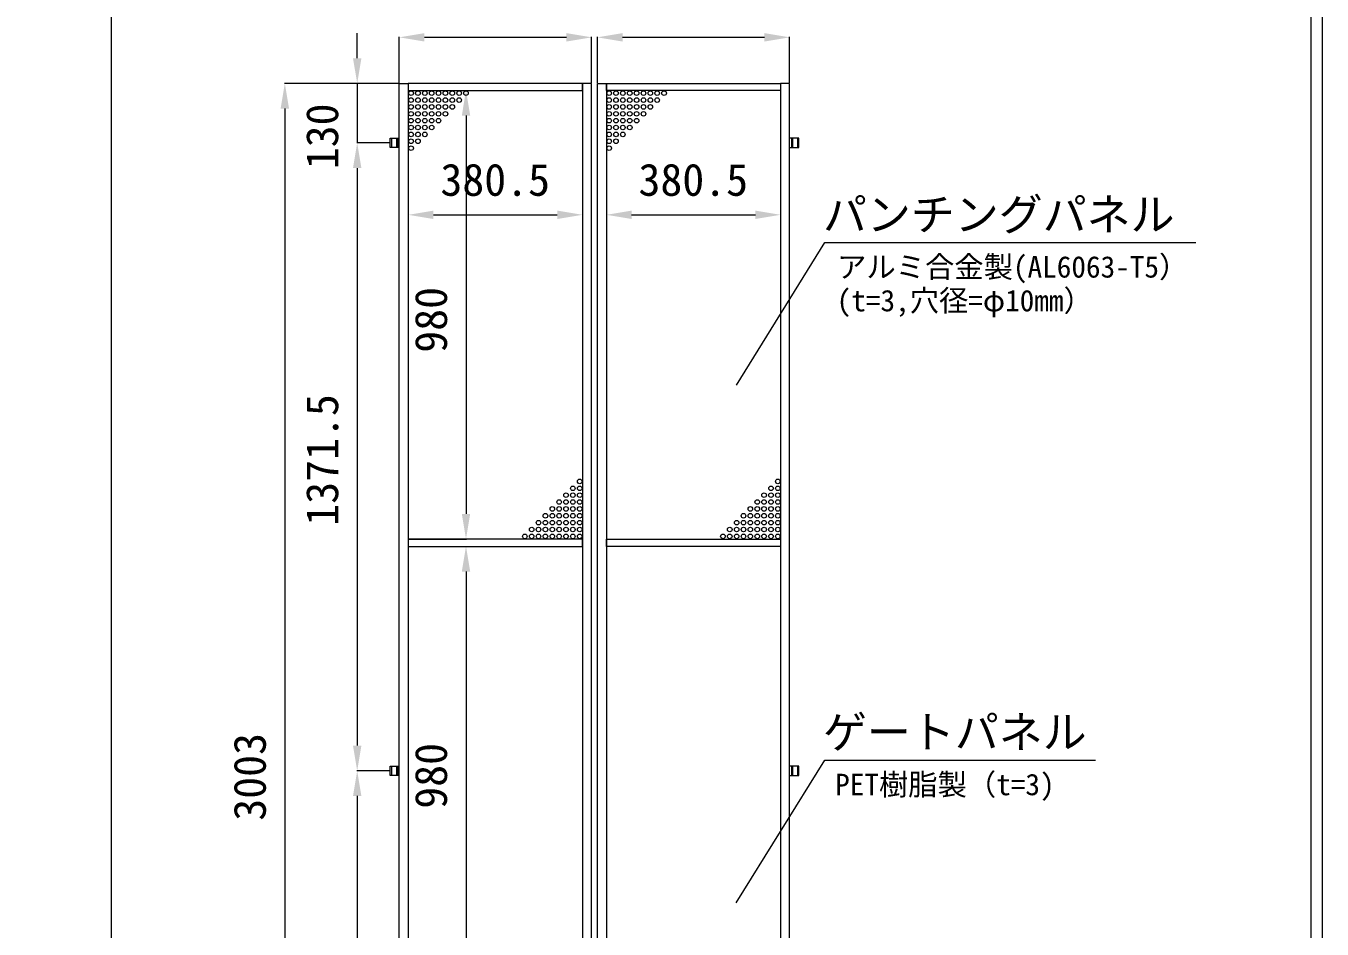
# Model space of a CAD drawing. Units: millimetres, scale not verified. Extents: x -69980 to -49855, y -14438 to 14438.
# Drawn here: x -52687 to -49855, y -8686 to -6714 of the extents above; entities that cross this region are included whole.
import ezdxf
from ezdxf.enums import TextEntityAlignment as Align

# ---------------------------------------------------------------- set-up
doc = ezdxf.new("R2010")
doc.units = ezdxf.units.MM
doc.header["$LTSCALE"] = 38
doc.linetypes.add('DASHED1', pattern=[1.8, 1.2, -0.6])
for name, color, linetype, lineweight in [('0-2_ACCG-3018', 7, 'Continuous', 18), ('0-A_図面枠', 7, 'Continuous', 18), ('0-B_寸法', 3, 'Continuous', 18), ('1-5_標準ﾊﾟﾈﾙ', 7, 'Continuous', 18), ('1-7_文字', 7, 'Continuous', 18)]:
    doc.layers.add(name, color=color, linetype=linetype, lineweight=lineweight)
doc.styles.add('ＭＳ ゴシック', font='')
doc.styles.get('ＭＳ ゴシック').set_extended_font_data('MS Gothic')

msp = doc.modelspace()

# ---------------------------------------------------------------- linework, layer by layer
at = {"layer": '0-2_ACCG-3018'}
for centre in [(-51845.3, -6860.55), (-51845.3, -6875.55), (-51830.3, -6860.55), (-51830.3, -6875.55), (-51815.3, -6860.55), (-51815.3, -6875.55), (-51800.3, -6860.55), (-51800.3, -6875.55), (-51785.3, -6860.55), (-51785.3, -6875.55), (-51770.3, -6860.55), (-51770.3, -6875.55), (-51755.3, -6860.55), (-51755.3, -6875.55), (-51740.3, -6860.55), (-51740.3, -6875.55), (-51725.3, -6860.55), (-51412.6, -6860.55), (-51412.6, -6875.55), (-51397.6, -6860.55), (-51397.6, -6875.55), (-51382.6, -6860.55), (-51382.6, -6875.55), (-51367.6, -6860.55), (-51367.6, -6875.55), (-51352.6, -6860.55), (-51352.6, -6875.55), (-51337.6, -6860.55), (-51337.6, -6875.55), (-51322.6, -6860.55), (-51322.6, -6875.55), (-51307.6, -6860.55), (-51307.6, -6875.55), (-51292.6, -6860.55), (-51845.3, -6890.55), (-51845.3, -6905.55), (-51830.3, -6890.55), (-51830.3, -6905.55), (-51815.3, -6890.55), (-51815.3, -6905.55), (-51800.3, -6890.55), (-51800.3, -6905.55), (-51785.3, -6890.55), (-51785.3, -6905.55), (-51770.3, -6890.55), (-51770.3, -6905.55), (-51755.3, -6890.55), (-51412.6, -6890.55), (-51412.6, -6905.55), (-51397.6, -6890.55), (-51397.6, -6905.55), (-51382.6, -6890.55), (-51382.6, -6905.55), (-51367.6, -6890.55), (-51367.6, -6905.55), (-51352.6, -6890.55), (-51352.6, -6905.55), (-51337.6, -6890.55), (-51337.6, -6905.55), (-51322.6, -6890.55), (-51845.3, -6920.55), (-51845.3, -6935.55), (-51830.3, -6920.55), (-51830.3, -6935.55), (-51815.3, -6920.55), (-51815.3, -6935.55), (-51800.3, -6920.55), (-51800.3, -6935.55), (-51785.3, -6920.55), (-51412.6, -6920.55), (-51412.6, -6935.55), (-51397.6, -6920.55), (-51397.6, -6935.55), (-51382.6, -6920.55), (-51382.6, -6935.55), (-51367.6, -6920.55), (-51367.6, -6935.55), (-51352.6, -6920.55), (-51845.3, -6950.55), (-51845.3, -6965.55), (-51830.3, -6950.55), (-51830.3, -6965.55), (-51815.3, -6950.55), (-51412.6, -6950.55), (-51412.6, -6965.55), (-51397.6, -6950.55), (-51397.6, -6965.55), (-51382.6, -6950.55), (-51845.3, -6980.55), (-51412.6, -6980.55), (-51491.8, -7723.55), (-51476.8, -7708.55), (-51476.8, -7723.55), (-51059.1, -7723.55), (-51044.1, -7708.55), (-51044.1, -7723.55), (-51521.8, -7753.55), (-51506.8, -7738.55), (-51506.8, -7753.55), (-51491.8, -7738.55), (-51491.8, -7753.55), (-51476.8, -7738.55), (-51476.8, -7753.55), (-51089.1, -7753.55), (-51074.1, -7738.55), (-51074.1, -7753.55), (-51059.1, -7738.55), (-51059.1, -7753.55), (-51044.1, -7738.55), (-51044.1, -7753.55), (-51551.8, -7783.55), (-51536.8, -7768.55), (-51536.8, -7783.55), (-51521.8, -7768.55), (-51521.8, -7783.55), (-51506.8, -7768.55), (-51506.8, -7783.55), (-51491.8, -7768.55), (-51491.8, -7783.55), (-51476.8, -7768.55), (-51476.8, -7783.55), (-51119.1, -7783.55), (-51104.1, -7768.55), (-51104.1, -7783.55), (-51089.1, -7768.55), (-51089.1, -7783.55), (-51074.1, -7768.55), (-51074.1, -7783.55), (-51059.1, -7768.55), (-51059.1, -7783.55), (-51044.1, -7768.55), (-51044.1, -7783.55), (-51581.8, -7813.55), (-51566.8, -7798.55), (-51566.8, -7813.55), (-51551.8, -7798.55), (-51551.8, -7813.55), (-51536.8, -7798.55), (-51536.8, -7813.55), (-51521.8, -7798.55), (-51521.8, -7813.55), (-51506.8, -7798.55), (-51506.8, -7813.55), (-51491.8, -7798.55), (-51491.8, -7813.55), (-51476.8, -7798.55), (-51476.8, -7813.55), (-51149.1, -7813.55), (-51134.1, -7798.55), (-51134.1, -7813.55), (-51119.1, -7798.55), (-51119.1, -7813.55), (-51104.1, -7798.55), (-51104.1, -7813.55), (-51089.1, -7798.55), (-51089.1, -7813.55), (-51074.1, -7798.55), (-51074.1, -7813.55), (-51059.1, -7798.55), (-51059.1, -7813.55), (-51044.1, -7798.55), (-51044.1, -7813.55), (-51596.8, -7828.55), (-51581.8, -7828.55), (-51566.8, -7828.55), (-51551.8, -7828.55), (-51536.8, -7828.55), (-51521.8, -7828.55), (-51506.8, -7828.55), (-51491.8, -7828.55), (-51476.8, -7828.55), (-51164.1, -7828.55), (-51149.1, -7828.55), (-51134.1, -7828.55), (-51119.1, -7828.55), (-51104.1, -7828.55), (-51089.1, -7828.55), (-51074.1, -7828.55), (-51059.1, -7828.55), (-51044.1, -7828.55)]:
    msp.add_circle(centre, 5, dxfattribs=at)
at = {"layer": '0-A_図面枠'}
for points in [[(-69980.2, -562.5), (-49855.2, -562.5), (-49855.2, -14437.5), (-69980.2, -14437.5)], [(-52500, -6001.18), (-49880.07, -6001.18), (-49880.07, -10185.82), (-52500, -10185.82)]]:
    msp.add_lwpolyline(points, close=True, dxfattribs=at)
at = {"layer": '0-B_寸法'}
for p, q in [((-51962.97, -6784.05), (-51962.97, -6729.05)), ((-51871.05, -6838.05), (-51871.05, -6737.5)), ((-51816.05, -6738.5), (-51506.05, -6738.5)), ((-51451.05, -6838.05), (-51451.05, -6737.5)), ((-51438.35, -6838.05), (-51438.35, -6737.5)), ((-51383.35, -6738.5), (-51073.35, -6738.5)), ((-51018.35, -6838.05), (-51018.35, -6737.5)), ((-51872.05, -6839.05), (-52122.1, -6839.05)), ((-51872.05, -6839.05), (-51963.97, -6839.05)), ((-51962.97, -6839.05), (-51962.97, -6969.05)), ((-51851.3, -6855.55), (-51851.3, -7127.18)), ((-51850.3, -6854.55), (-51724.3, -6854.55)), ((-51470.8, -6855.55), (-51470.8, -7127.18)), ((-51418.6, -6855.55), (-51418.6, -7127.18)), ((-51038.1, -6855.55), (-51038.1, -7127.18)), ((-52121.1, -6894.05), (-52121.1, -9787.05)), ((-51725.3, -6909.55), (-51725.3, -7779.55)), ((-51892.05, -6969.05), (-51963.97, -6969.05)), ((-51892.05, -6969.05), (-51963.97, -6969.05)), ((-51962.97, -7024.05), (-51962.97, -7079.05)), ((-51962.97, -7024.05), (-51962.97, -8285.55)), ((-51796.3, -7126.18), (-51525.8, -7126.18)), ((-51363.6, -7126.18), (-51093.1, -7126.18)), ((-51850.3, -7834.55), (-51724.3, -7834.55)), ((-51850.3, -7850.55), (-51724.3, -7850.55)), ((-51725.3, -7905.55), (-51725.3, -8775.55)), ((-51892.05, -8340.55), (-51963.97, -8340.55)), ((-51892.05, -8340.55), (-51963.97, -8340.55)), ((-51962.97, -8395.55), (-51962.97, -9657.05))]:
    msp.add_line(p, q, dxfattribs=at)
at = {"layer": '0-B_寸法', "color": 91}
for points in [[(-51816.05, -6729.35), (-51871.05, -6738.5), (-51816.05, -6747.68)], [(-51506.05, -6729.35), (-51451.05, -6738.5), (-51506.05, -6747.68)], [(-51383.35, -6729.35), (-51438.35, -6738.5), (-51383.35, -6747.68)], [(-51073.35, -6729.35), (-51018.35, -6738.5), (-51073.35, -6747.68)], [(-51972.15, -6784.05), (-51962.97, -6839.05), (-51953.8, -6784.05)], [(-52130.25, -6894.05), (-52121.1, -6839.05), (-52111.93, -6894.05)], [(-51734.45, -6909.55), (-51725.3, -6854.55), (-51716.12, -6909.55)], [(-51972.15, -7024.05), (-51962.97, -6969.05), (-51953.8, -7024.05)], [(-51972.15, -7024.05), (-51962.97, -6969.05), (-51953.8, -7024.05)], [(-51796.3, -7117), (-51851.3, -7126.18), (-51796.3, -7135.32)], [(-51525.8, -7117), (-51470.8, -7126.18), (-51525.8, -7135.32)], [(-51363.6, -7117), (-51418.6, -7126.18), (-51363.6, -7135.32)], [(-51093.1, -7117), (-51038.1, -7126.18), (-51093.1, -7135.32)], [(-51734.45, -7779.55), (-51725.3, -7834.55), (-51716.12, -7779.55)], [(-51734.45, -7905.55), (-51725.3, -7850.55), (-51716.12, -7905.55)], [(-51972.15, -8285.55), (-51962.97, -8340.55), (-51953.8, -8285.55)], [(-51972.15, -8395.55), (-51962.97, -8340.55), (-51953.8, -8395.55)]]:
    msp.add_solid(points, dxfattribs=at)
at = {"layer": '1-5_標準ﾊﾟﾈﾙ', "linetype": 'DASHED1'}
for p, q in [((-51888.05, -6959.05), (-51888.05, -6979.05)), ((-51877.05, -6959.05), (-51877.05, -6979.05)), ((-51012.35, -6959.05), (-51012.35, -6979.05)), ((-51001.35, -6959.05), (-51001.35, -6979.05)), ((-51888.05, -8330.55), (-51888.05, -8350.55)), ((-51877.05, -8330.55), (-51877.05, -8350.55)), ((-51012.35, -8330.55), (-51012.35, -8350.55)), ((-51001.35, -8330.55), (-51001.35, -8350.55))]:
    msp.add_line(p, q, dxfattribs=at)
at = {"layer": '1-5_標準ﾊﾟﾈﾙ'}
for p, q in [((-51874.83, -6959.05), (-51874.83, -6979.05)), ((-51014.55, -6959.05), (-51014.55, -6979.05)), ((-51874.83, -8330.55), (-51874.83, -8350.55)), ((-51014.55, -8330.55), (-51014.55, -8350.55))]:
    msp.add_line(p, q, dxfattribs=at)
for points in [[(-51871.05, -6839.05), (-51851.3, -6839.05), (-51851.3, -9842.05), (-51871.05, -9842.05)], [(-51470.8, -6839.05), (-51851.3, -6839.05), (-51851.3, -6854.55), (-51470.8, -6854.55)], [(-51451.05, -6839.05), (-51470.8, -6839.05), (-51470.8, -9842.05), (-51451.05, -9842.05)], [(-51438.35, -6839.05), (-51418.6, -6839.05), (-51418.6, -9842.05), (-51438.35, -9842.05)], [(-51418.6, -6839.05), (-51038.1, -6839.05), (-51038.1, -6854.55), (-51418.6, -6854.55)], [(-51018.35, -6839.05), (-51038.1, -6839.05), (-51038.1, -9842.05), (-51018.35, -9842.05)], [(-51470.8, -7834.55), (-51851.3, -7834.55), (-51851.3, -7850.55), (-51470.8, -7850.55)], [(-51418.6, -7834.55), (-51038.1, -7834.55), (-51038.1, -7850.55), (-51418.6, -7850.55)]]:
    msp.add_lwpolyline(points, close=True, dxfattribs=at)
for points in [[(-51871.05, -6979.05), (-51891.05, -6979.05), (-51891.05, -6959.05), (-51871.05, -6959.05)], [(-51018.35, -6979.05), (-50998.35, -6979.05), (-50998.35, -6959.05), (-51018.35, -6959.05)], [(-51871.05, -8350.55), (-51891.05, -8350.55), (-51891.05, -8330.55), (-51871.05, -8330.55)], [(-51018.35, -8350.55), (-50998.35, -8350.55), (-50998.35, -8330.55), (-51018.35, -8330.55)]]:
    msp.add_lwpolyline(points, dxfattribs=at)
at = {"layer": '1-7_文字'}
for p, q in [((-51134.65, -7498.57), (-50941.32, -7187)), ((-50941.32, -7187), (-50940.97, -7187)), ((-50940.97, -7187), (-50131.15, -7187)), ((-51135, -8629.17), (-50941.7, -8317.57)), ((-50941.7, -8317.57), (-50941.32, -8317.57)), ((-50941.32, -8317.57), (-50350.12, -8317.57))]:
    msp.add_line(p, q, dxfattribs=at)

# ---------------------------------------------------------------- texts
at = {"layer": '0-B_寸法', "style": 'ＭＳ ゴシック'}
for s, p in [('130', (-51983.38, -7026.65)), ('980', (-51745.7, -7427.43)), ('1371.5', (-51983.38, -7805.23)), ('3003', (-52141.5, -8449.62)), ('980', (-51745.7, -8423.42))]:
    msp.add_text(s, height=70.38, rotation=90, dxfattribs=at).set_placement(p, align=Align.BOTTOM_LEFT)
for p in [(-51781.2, -7105.78), (-51348.5, -7105.78)]:
    msp.add_text('380.5', height=70.38, dxfattribs=at).set_placement(p, align=Align.BOTTOM_LEFT)
at = {"layer": '1-7_文字', "style": 'ＭＳ ゴシック'}
for s, height, p in [('パンチングパネル', 70.38, (-50945.5, -7181.6)), ('アルミ合金製(AL6063-T5）', 46.92, (-50914.55, -7277.4)), ('(t=3,穴径=φ10mm）', 46.92, (-50915.65, -7351.07)), ('ゲートパネル', 70.38, (-50945.45, -8312.17)), ('PET樹脂製（t=3)', 46.92, (-50918.9, -8407.98))]:
    msp.add_text(s, height=height, dxfattribs=at).set_placement(p, align=Align.BOTTOM_LEFT)

doc.saveas('drawing.dxf')
